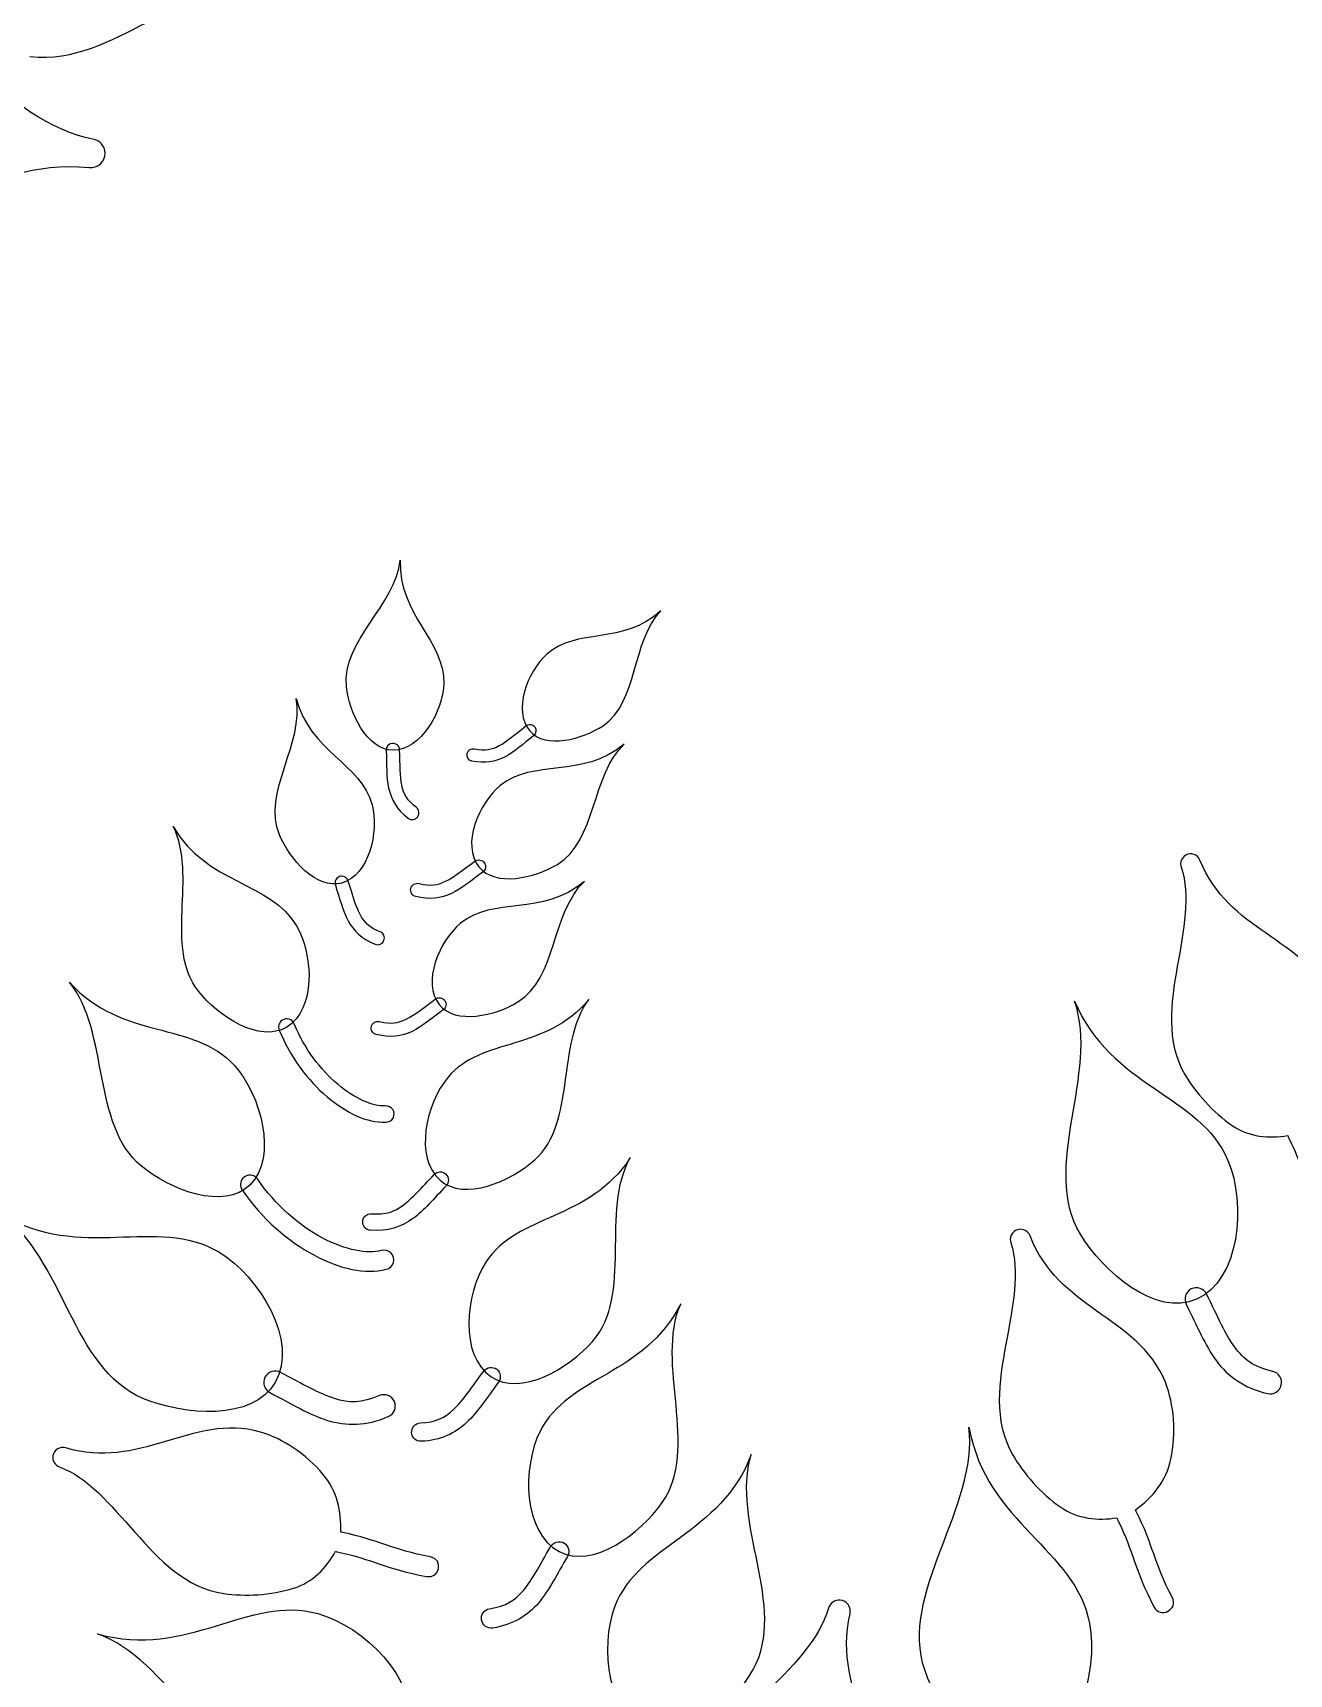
# Model space of a CAD drawing. Extents: x 5.1 to 86.3, y 5.1 to 86.3.
# Drawn here: x 50.49 to 55.47, y 69.31 to 75.82 of the extents above; entities that cross this region are included whole.
import ezdxf

# ---------------------------------------------------------------- set-up
doc = ezdxf.new("R2010")
doc.units = 0
doc.layers.add('View004', color=7, linetype='CONTINUOUS')

msp = doc.modelspace()

# ---------------------------------------------------------------- linework, layer by layer
at = {"layer": 'View004', "color": 1}
for p, q in [((50.777057, 75.346277), (50.777057, 75.346251)), ((52.48173, 73.069073), (52.48173, 73.069073)), ((51.918008, 73.003761), (51.918008, 73.003761)), ((52.461682, 73.053648), (52.461682, 73.053648)), ((51.919264, 72.976724), (51.919264, 72.976724)), ((55.064381, 72.560255), (55.064406, 72.560291)), ((52.259537, 72.514297), (52.259537, 72.514297)), ((52.281636, 72.529924), (52.281636, 72.529924)), ((51.707493, 72.475147), (51.707493, 72.475147)), ((51.716168, 72.449509), (51.716168, 72.449509)), ((52.102978, 71.967569), (52.102978, 71.967569)), ((52.125022, 71.983274), (52.125022, 71.983274)), ((51.479456, 71.905108), (51.479446, 71.905102)), ((51.497933, 71.878036), (51.497933, 71.878036)), ((51.324285, 71.278783), (51.324275, 71.278773)), ((51.352201, 71.252246), (51.352201, 71.252246)), ((52.106012, 71.270622), (52.106012, 71.270622)), ((52.129285, 71.294446), (52.129285, 71.294446)), ((54.389264, 71.070669), (54.38926, 71.07071)), ((55.086294, 70.838991), (55.086294, 70.838991)), ((55.107157, 70.798178), (55.107157, 70.798178)), ((51.41131, 70.488664), (51.41131, 70.488664)), ((51.45225, 70.46805), (51.45225, 70.46805)), ((52.308555, 70.491074), (52.308555, 70.491074)), ((52.330923, 70.520462), (52.330923, 70.520462)), ((50.570243, 70.176859), (50.570259, 70.17684)), ((52.598299, 69.830896), (52.598299, 69.830896)), ((52.578078, 69.79722), (52.578078, 69.79722)), ((53.693361, 69.604495), (53.693415, 69.604496))]:
    msp.add_line(p, q, dxfattribs=at)
for points in [[(50.479079, 75.728247), (50.655587, 75.709901), (50.799195, 75.791396), (50.942514, 75.863777)], [(50.72901, 75.401313), (50.561292, 75.429456), (50.404683, 75.559247), (50.239107, 75.68921)], [(50.713475, 75.287902), (50.747956, 75.284102), (50.77787, 75.311614), (50.777057, 75.346277)], [(50.777057, 75.346251), (50.776297, 75.373733), (50.756157, 75.396852), (50.72901, 75.401313)], [(50.167439, 75.15301), (50.331308, 75.235768), (50.495106, 75.311345), (50.713475, 75.287902)], [(51.734681, 73.228378), (51.713661, 73.409106), (51.931956, 73.553016), (51.947883, 73.730857)], [(51.947883, 73.730857), (51.941286, 73.511538), (52.125215, 73.411152), (52.120728, 73.242112)], [(52.982459, 73.5293), (52.829963, 73.392202), (52.647312, 73.462832), (52.529414, 73.357589)], [(52.752654, 73.073865), (52.894287, 73.167964), (52.865188, 73.410583), (52.982459, 73.5293)], [(52.529414, 73.357589), (52.451978, 73.288467), (52.393987, 73.132335), (52.461682, 73.053648)], [(51.919264, 72.976724), (51.815237, 72.977581), (51.746698, 73.125044), (51.734681, 73.228378)], [(52.120728, 73.242112), (52.117783, 73.131086), (52.030325, 72.97581), (51.919264, 72.976724)], [(51.469257, 72.640391), (51.399137, 72.808282), (51.569192, 73.006888), (51.535379, 73.18221)], [(51.535379, 73.18221), (51.589616, 72.969601), (51.794116, 72.923922), (51.836494, 72.760218)], [(52.34087, 72.994658), (52.370323, 73.010442), (52.402557, 73.038476), (52.446271, 73.073068)], [(52.446271, 73.073068), (52.451472, 73.077319), (52.458168, 73.079291), (52.464842, 73.078539)], [(52.461682, 73.053648), (52.525089, 72.979945), (52.671673, 73.020061), (52.752654, 73.073865)], [(52.464842, 73.078539), (52.471517, 73.077787), (52.477606, 73.074374), (52.48173, 73.069073)], [(52.48173, 73.069073), (52.4901, 73.058191), (52.4881, 73.04259), (52.477255, 73.034172)], [(51.918008, 73.003761), (51.903334, 73.003078), (51.891973, 72.990661), (51.892592, 72.975985)], [(51.937412, 72.996508), (51.932185, 73.001441), (51.925189, 73.004056), (51.918008, 73.003761)], [(52.8368, 73.000406), (52.667857, 72.860397), (52.47562, 72.943775), (52.34504, 72.836333)], [(52.477255, 73.034172), (52.43478, 73.00057), (52.402049, 72.970569), (52.364672, 72.950563)], [(52.571495, 72.523381), (52.726972, 72.617887), (52.70631, 72.878532), (52.8368, 73.000406)], [(51.892592, 72.975985), (51.8945, 72.918066), (51.892613, 72.870595), (51.902104, 72.826237)], [(51.945778, 72.977558), (51.945655, 72.984743), (51.942639, 72.991576), (51.937412, 72.996508)], [(51.954574, 72.837269), (51.94711, 72.872237), (51.947733, 72.917942), (51.945778, 72.977558)], [(52.232611, 72.933698), (52.219135, 72.936595), (52.210559, 72.949867), (52.213456, 72.963343)], [(52.213456, 72.963343), (52.216353, 72.976819), (52.229626, 72.985395), (52.243102, 72.982498)], [(52.364672, 72.950563), (52.32732, 72.930529), (52.28439, 72.922475), (52.232611, 72.933698)], [(52.243102, 72.982498), (52.28546, 72.973318), (52.311422, 72.978868), (52.34087, 72.994658)], [(51.902104, 72.826237), (51.911554, 72.78188), (51.934645, 72.741247), (51.979597, 72.706706)], [(52.01221, 72.749003), (51.975437, 72.777258), (51.962027, 72.802301), (51.954574, 72.837269)], [(52.34504, 72.836333), (52.259275, 72.765767), (52.190551, 72.601338), (52.259537, 72.514297)], [(51.836494, 72.760218), (51.864329, 72.652698), (51.823161, 72.479305), (51.716168, 72.449509)], [(52.017052, 72.711548), (52.026058, 72.723228), (52.02389, 72.739997), (52.01221, 72.749003)], [(51.147675, 72.020026), (51.011091, 72.192924), (51.144564, 72.48005), (51.047894, 72.673466)], [(51.047894, 72.673466), (51.180555, 72.443235), (51.433951, 72.45673), (51.536815, 72.279658)], [(51.979597, 72.706706), (51.991277, 72.697701), (52.008046, 72.699868), (52.017052, 72.711548)], [(51.716168, 72.449509), (51.615951, 72.4216), (51.509349, 72.544396), (51.469257, 72.640391)], [(55.064406, 72.560291), (55.047815, 72.550783), (55.040261, 72.530848), (55.046447, 72.512737)], [(55.121062, 72.540472), (55.112048, 72.562854), (55.085357, 72.572149), (55.064381, 72.560255)], [(51.728145, 72.473536), (51.721759, 72.476833), (51.714313, 72.477414), (51.707493, 72.475147)], [(52.127832, 72.456431), (52.160002, 72.472037), (52.195671, 72.500622), (52.243897, 72.535723)], [(52.275348, 72.492804), (52.228489, 72.458708), (52.192204, 72.428041), (52.151382, 72.408262)], [(52.243897, 72.535723), (52.249641, 72.540043), (52.256884, 72.541863), (52.263988, 72.540772)], [(52.259537, 72.514297), (52.324154, 72.432768), (52.4826, 72.469345), (52.571495, 72.523381)], [(52.263988, 72.540772), (52.271091, 72.539681), (52.277454, 72.53577), (52.281636, 72.529924)], [(52.281636, 72.529924), (52.290116, 72.51793), (52.287305, 72.501336), (52.275348, 72.492804)], [(55.046447, 72.512737), (55.084325, 72.400679), (55.056251, 72.262016), (55.031019, 72.1178)], [(55.383244, 72.250109), (55.278648, 72.32335), (55.178475, 72.398911), (55.121062, 72.540472)], [(51.707493, 72.475147), (51.693579, 72.470437), (51.686089, 72.455366), (51.690738, 72.441431)], [(51.690738, 72.441431), (51.708569, 72.386292), (51.719867, 72.340147), (51.74124, 72.300136)], [(51.74142, 72.457633), (51.739318, 72.464506), (51.734531, 72.470239), (51.728145, 72.473536)], [(51.788622, 72.325231), (51.771791, 72.356777), (51.759766, 72.400877), (51.74142, 72.457633)], [(52.009464, 72.395918), (51.995182, 72.399595), (51.986584, 72.414155), (51.990262, 72.428438)], [(51.990262, 72.428438), (51.993939, 72.44272), (52.008499, 72.451318), (52.022782, 72.44764)], [(52.022782, 72.44764), (52.067673, 72.436001), (52.095669, 72.440817), (52.127832, 72.456431)], [(52.67854, 72.455692), (52.510088, 72.315093), (52.317561, 72.397799), (52.187357, 72.289902)], [(52.414903, 71.977742), (52.570049, 72.072791), (52.548477, 72.333362), (52.67854, 72.455692)], [(52.151382, 72.408262), (52.110584, 72.388452), (52.06434, 72.38169), (52.009464, 72.395918)], [(51.74124, 72.300136), (51.762575, 72.260115), (51.79599, 72.22744), (51.848734, 72.206659)], [(51.868396, 72.256318), (51.825249, 72.273317), (51.805443, 72.293682), (51.788622, 72.325231)], [(52.187357, 72.289902), (52.101838, 72.219037), (52.033688, 72.05437), (52.102978, 71.967569)], [(51.536815, 72.279658), (51.604378, 72.163359), (51.612977, 71.947713), (51.497933, 71.878036)], [(51.848734, 72.206659), (51.862447, 72.20123), (51.877965, 72.207945), (51.883395, 72.221658)], [(51.883395, 72.221658), (51.888824, 72.235371), (51.882109, 72.250889), (51.868396, 72.256318)], [(55.652418, 71.976244), (55.598929, 72.106847), (55.48784, 72.176866), (55.383244, 72.250109)], [(55.031019, 72.1178), (55.005787, 71.973584), (54.983914, 71.821462), (55.06148, 71.689429)], [(50.921603, 71.326172), (50.722478, 71.490857), (50.795943, 71.857139), (50.636141, 72.055822)], [(50.636141, 72.055822), (50.846092, 71.823852), (51.126745, 71.904714), (51.289155, 71.726519)], [(51.497933, 71.878036), (51.390175, 71.812771), (51.225769, 71.921168), (51.147675, 72.020026)], [(51.971476, 71.909244), (52.003591, 71.924962), (52.03916, 71.953671), (52.087264, 71.988941)], [(52.087264, 71.988941), (52.092992, 71.993281), (52.100229, 71.995127), (52.107337, 71.99406)], [(52.102978, 71.967569), (52.167879, 71.886267), (52.326197, 71.923396), (52.414903, 71.977742)], [(52.107337, 71.99406), (52.114444, 71.992993), (52.12082, 71.989105), (52.125022, 71.983274)], [(52.125022, 71.983274), (52.133544, 71.971309), (52.130792, 71.954706), (52.118864, 71.946132)], [(52.696631, 71.987208), (52.523279, 71.780221), (52.272096, 71.838414), (52.137936, 71.679367)], [(52.481543, 71.350934), (52.648709, 71.499858), (52.565786, 71.810714), (52.696631, 71.987208)], [(54.646363, 71.057041), (54.487442, 71.321023), (54.723334, 71.695746), (54.623408, 71.981138)], [(54.623408, 71.981138), (54.766756, 71.638315), (55.120655, 71.61226), (55.232062, 71.348446)], [(51.479446, 71.905102), (51.466829, 71.896373), (51.46209, 71.879975), (51.468105, 71.865862)], [(51.507249, 71.909514), (51.497798, 71.912368), (51.487561, 71.910746), (51.479456, 71.905108)], [(51.527956, 71.890459), (51.524327, 71.89964), (51.5167, 71.906659), (51.507249, 71.909514)], [(51.834005, 71.880771), (51.837632, 71.895066), (51.852162, 71.903714), (51.866457, 71.900087)], [(51.866457, 71.900087), (51.911388, 71.888604), (51.939368, 71.893517), (51.971476, 71.909244)], [(52.118864, 71.946132), (52.072125, 71.911872), (52.035947, 71.881079), (51.995194, 71.861158)], [(51.468105, 71.865862), (51.51194, 71.757408), (51.581815, 71.666111), (51.657966, 71.601675)], [(51.699931, 71.651127), (51.63188, 71.708721), (51.567483, 71.79261), (51.527956, 71.890459)], [(51.853321, 71.848318), (51.839025, 71.851946), (51.830377, 71.866475), (51.834005, 71.880771)], [(51.995194, 71.861158), (51.954466, 71.841205), (51.908246, 71.834282), (51.853321, 71.848318)], [(51.289155, 71.726519), (51.395827, 71.609483), (51.462743, 71.362421), (51.352201, 71.252246)], [(51.888259, 71.5651), (51.839884, 71.563566), (51.767982, 71.593533), (51.699931, 71.651127)], [(52.137936, 71.679367), (52.049817, 71.574906), (52.003181, 71.360636), (52.106012, 71.270622)], [(55.06148, 71.689429), (55.104116, 71.616857), (55.171396, 71.540074), (55.250454, 71.486796)], [(51.657966, 71.601675), (51.734107, 71.537234), (51.816116, 71.498292), (51.89054, 71.50065)], [(51.918481, 71.550662), (51.911883, 71.560728), (51.900236, 71.566292), (51.888259, 71.5651)], [(51.89054, 71.50065), (51.902571, 71.500308), (51.913795, 71.506682), (51.919666, 71.517189)], [(51.919666, 71.517189), (51.925536, 71.527696), (51.925079, 71.540596), (51.918481, 71.550662)], [(55.250454, 71.486796), (55.316179, 71.442503), (55.39435, 71.434554), (55.469405, 71.44793)], [(55.469405, 71.44793), (55.470317, 71.444282), (55.471533, 71.44071), (55.473281, 71.437419)], [(55.473281, 71.437419), (55.535844, 71.315161), (55.538603, 71.248025), (55.61637, 71.103287)], [(51.352201, 71.252246), (51.24866, 71.149049), (51.035455, 71.232009), (50.921603, 71.326172)], [(52.106012, 71.270622), (52.202331, 71.18631), (52.385963, 71.265784), (52.481543, 71.350934)], [(52.860966, 71.36012), (52.698373, 71.10872), (52.414017, 71.138558), (52.288027, 70.945254)], [(52.710898, 70.630596), (52.87459, 70.817254), (52.741001, 71.148066), (52.860966, 71.36012)], [(55.232062, 71.348446), (55.305236, 71.175175), (55.279061, 70.874508), (55.107157, 70.798178)], [(51.324275, 71.278773), (51.312441, 71.265433), (51.311479, 71.245257), (51.321975, 71.230491)], [(51.354291, 71.291033), (51.342932, 71.291899), (51.331879, 71.287387), (51.324285, 71.278783)], [(51.382578, 71.27434), (51.376069, 71.284019), (51.36565, 71.290168), (51.354291, 71.291033)], [(51.639045, 71.041975), (51.547416, 71.091024), (51.452902, 71.17141), (51.382578, 71.27434)], [(51.959475, 71.171325), (51.99494, 71.19736), (52.031757, 71.239881), (52.082324, 71.293078)], [(52.129924, 71.248123), (52.080789, 71.196446), (52.04369, 71.15127), (51.998679, 71.118261)], [(52.082324, 71.293078), (52.088315, 71.299583), (52.096677, 71.303396), (52.105516, 71.303653)], [(52.105516, 71.303653), (52.114356, 71.303911), (52.122926, 71.300591), (52.129285, 71.294446)], [(52.129285, 71.294446), (52.142214, 71.281814), (52.142499, 71.261107), (52.129924, 71.248123)], [(51.321975, 71.230491), (51.399948, 71.116414), (51.502574, 71.028875), (51.605105, 70.974002)], [(50.927519, 70.404812), (50.643371, 70.523986), (50.612428, 70.965692), (50.363244, 71.136984)], [(50.363244, 71.136984), (50.681387, 70.944991), (50.982364, 71.13297), (51.22807, 70.985872)], [(51.7992, 71.106877), (51.800477, 71.12498), (51.816187, 71.13862), (51.83429, 71.137343)], [(51.998679, 71.118261), (51.953706, 71.08522), (51.899241, 71.066761), (51.829666, 71.071787)], [(51.83429, 71.137343), (51.891206, 71.133232), (51.924018, 71.145281), (51.959475, 71.171325)], [(51.829666, 71.071787), (51.811563, 71.073064), (51.797923, 71.088774), (51.7992, 71.106877)], [(54.38926, 71.07071), (54.372236, 71.061172), (54.364332, 71.040896), (54.370465, 71.022359)], [(54.446917, 71.049921), (54.437934, 71.072851), (54.410787, 71.082601), (54.389264, 71.070669)], [(54.711638, 70.751017), (54.605611, 70.826789), (54.504121, 70.904887), (54.446917, 71.049921)], [(55.107157, 70.798178), (54.946141, 70.726682), (54.737227, 70.906104), (54.646363, 71.057041)], [(51.22807, 70.985872), (51.38945, 70.88926), (51.545894, 70.631169), (51.45225, 70.46805)], [(51.873142, 70.991036), (51.819286, 70.976803), (51.730675, 70.992925), (51.639045, 71.041975)], [(51.910876, 70.982129), (51.900802, 70.992066), (51.88626, 70.995498), (51.873142, 70.991036)], [(51.921094, 70.943741), (51.924889, 70.957399), (51.920951, 70.972193), (51.910876, 70.982129)], [(54.370465, 71.022359), (54.408024, 70.907626), (54.377989, 70.766388), (54.350842, 70.619457)], [(51.605105, 70.974002), (51.707628, 70.919121), (51.80996, 70.895227), (51.892816, 70.917122)], [(51.892816, 70.917122), (51.906402, 70.919825), (51.9173, 70.930083), (51.921094, 70.943741)], [(52.288027, 70.945254), (52.205276, 70.818294), (52.183129, 70.576133), (52.308555, 70.491074)], [(55.086294, 70.838991), (55.064145, 70.827666), (55.055316, 70.800567), (55.066544, 70.778368)], [(55.121293, 70.841389), (55.10978, 70.845336), (55.097161, 70.844472), (55.086294, 70.838991)], [(55.14746, 70.818022), (55.142241, 70.829018), (55.132807, 70.837442), (55.121293, 70.841389)], [(55.259223, 70.607844), (55.223237, 70.656542), (55.192205, 70.727459), (55.14746, 70.818022)], [(53.060749, 70.780355), (52.918171, 70.495626), (52.614079, 70.494017), (52.503424, 70.274973)], [(52.987157, 69.991628), (53.138445, 70.208042), (52.95865, 70.542191), (53.060749, 70.780355)], [(54.983657, 70.468882), (54.93035, 70.602695), (54.817665, 70.675243), (54.711638, 70.751017)], [(55.066544, 70.778368), (55.110028, 70.690387), (55.140348, 70.615864), (55.186033, 70.554104)], [(52.308555, 70.491074), (52.426037, 70.411402), (52.617306, 70.523871), (52.710898, 70.630596)], [(54.350842, 70.619457), (54.323672, 70.472524), (54.299861, 70.31749), (54.377731, 70.181982)], [(55.409888, 70.512075), (55.333402, 70.529906), (55.295193, 70.559138), (55.259223, 70.607844)], [(52.279427, 70.512562), (52.285134, 70.520536), (52.293818, 70.525871), (52.303511, 70.527358)], [(52.303511, 70.527358), (52.313204, 70.528845), (52.323087, 70.526359), (52.330923, 70.520462)], [(55.186033, 70.554104), (55.231655, 70.492317), (55.295705, 70.44582), (55.389204, 70.424023)], [(51.45225, 70.46805), (51.364537, 70.315261), (51.089984, 70.336672), (50.927519, 70.404812)], [(51.41131, 70.488664), (51.400125, 70.466444), (51.409005, 70.439362), (51.431176, 70.428078)], [(51.438138, 70.511269), (51.426516, 70.507655), (51.416843, 70.499505), (51.41131, 70.488664)], [(51.473054, 70.507866), (51.462349, 70.513656), (51.44976, 70.514884), (51.438138, 70.511269)], [(51.687372, 70.404261), (51.629572, 70.422307), (51.562647, 70.461209), (51.473054, 70.507866)], [(52.160808, 70.36184), (52.196293, 70.395323), (52.231021, 70.447131), (52.279427, 70.512562)], [(52.337933, 70.46957), (52.290897, 70.406007), (52.256219, 70.351237), (52.211179, 70.308781)], [(52.330923, 70.520462), (52.346871, 70.50832), (52.350005, 70.485571), (52.337933, 70.46957)], [(55.005499, 70.164313), (55.02668, 70.267681), (55.018867, 70.380526), (54.983657, 70.468882)], [(55.443572, 70.457707), (55.449284, 70.482022), (55.434203, 70.506364), (55.409888, 70.512075)], [(51.431176, 70.428078), (51.518226, 70.382761), (51.586705, 70.340527), (51.660046, 70.317669)], [(51.865514, 70.415957), (51.793261, 70.385175), (51.745163, 70.386199), (51.687372, 70.404261)], [(51.924805, 70.391975), (51.915054, 70.41497), (51.888509, 70.425707), (51.865514, 70.415957)], [(55.389204, 70.424023), (55.413519, 70.418311), (55.43786, 70.433392), (55.443572, 70.457707)], [(51.660046, 70.317669), (51.733352, 70.294752), (51.812499, 70.295057), (51.900824, 70.332684)], [(51.900824, 70.332684), (51.923819, 70.342435), (51.934555, 70.36898), (51.924805, 70.391975)], [(52.027667, 70.307396), (52.090864, 70.310622), (52.125334, 70.32835), (52.160808, 70.36184)], [(51.393601, 70.271433), (51.258194, 70.311219), (51.134132, 70.268165), (51.011608, 70.232224)], [(51.641663, 70.104164), (51.57476, 70.182984), (51.48302, 70.245173), (51.393601, 70.271433)], [(51.993198, 70.269089), (51.992138, 70.289186), (52.00757, 70.306337), (52.027667, 70.307396)], [(52.031505, 70.23462), (52.011408, 70.23356), (51.994258, 70.248993), (51.993198, 70.269089)], [(52.211179, 70.308781), (52.166184, 70.266295), (52.108758, 70.238563), (52.031505, 70.23462)], [(52.503424, 70.274973), (52.430744, 70.131106), (52.435564, 69.872518), (52.578078, 69.79722)], [(54.029021, 69.32748), (53.925338, 69.633302), (54.243854, 69.974618), (54.204303, 70.290787)], [(54.204303, 70.290787), (54.27534, 69.906305), (54.626874, 69.80811), (54.682644, 69.512018)], [(50.621095, 70.208779), (50.597983, 70.215695), (50.574058, 70.200669), (50.570243, 70.176859)], [(51.011608, 70.232224), (50.889084, 70.196269), (50.767513, 70.165215), (50.621095, 70.208779)], [(50.570259, 70.17684), (50.567295, 70.157946), (50.578178, 70.139592), (50.596183, 70.133124)], [(50.596183, 70.133124), (50.707361, 70.09273), (50.79813, 69.984211), (50.895009, 69.874442)], [(53.341057, 70.182266), (53.219567, 69.861776), (52.894132, 69.826755), (52.799631, 69.580093)], [(53.348622, 69.329665), (53.486919, 69.57796), (53.257811, 69.916069), (53.341057, 70.182266)], [(54.377731, 70.181982), (54.420526, 70.107502), (54.488439, 70.028478), (54.5686, 69.97333)], [(54.865146, 69.963048), (54.93309, 70.011354), (54.987833, 70.078117), (55.005499, 70.164313)], [(51.712016, 69.874272), (51.715816, 69.955868), (51.697447, 70.038436), (51.641663, 70.104164)], [(52.578078, 69.79722), (52.711566, 69.72669), (52.900657, 69.867889), (52.987157, 69.991628)], [(54.5686, 69.97333), (54.635244, 69.927479), (54.714941, 69.918595), (54.791669, 69.931522)], [(54.86849, 69.956664), (54.867578, 69.958944), (54.866438, 69.961072), (54.865146, 69.963048)], [(55.010541, 69.615925), (54.937208, 69.755591), (54.935863, 69.821726), (54.86849, 69.956664)], [(50.895009, 69.874442), (50.991887, 69.764672), (51.097043, 69.652592), (51.248606, 69.630723)], [(51.719008, 69.87298), (51.716728, 69.873616), (51.714372, 69.874044), (51.712016, 69.874272)], [(52.067629, 69.776544), (51.9156, 69.804421), (51.863788, 69.843363), (51.719008, 69.87298)], [(54.791669, 69.931522), (54.792581, 69.927798), (54.793797, 69.92415), (54.795545, 69.920753)], [(54.795545, 69.920753), (54.858192, 69.79537), (54.86035, 69.726826), (54.938295, 69.57835)], [(52.436952, 69.643372), (52.470562, 69.682906), (52.501235, 69.741725), (52.54478, 69.81654)], [(52.54478, 69.81654), (52.549884, 69.825636), (52.558442, 69.832288), (52.568516, 69.83499)], [(52.568516, 69.83499), (52.578589, 69.837692), (52.589327, 69.836216), (52.598299, 69.830896)], [(52.598299, 69.830896), (52.616574, 69.819919), (52.622539, 69.796235), (52.611644, 69.777911)], [(51.524881, 69.651775), (51.600524, 69.675449), (51.655548, 69.731537), (51.691966, 69.798515)], [(51.691966, 69.798515), (51.695386, 69.796995), (51.698882, 69.795703), (51.702606, 69.795019)], [(51.702606, 69.795019), (51.837162, 69.767537), (51.891322, 69.727766), (52.052931, 69.698116)], [(52.052931, 69.698116), (52.106177, 69.686891), (52.121323, 69.767725), (52.067629, 69.776544)], [(52.611644, 69.777911), (52.569328, 69.705231), (52.539054, 69.643287), (52.496389, 69.593152)], [(50.747203, 69.470733), (51.104479, 69.368606), (51.345833, 69.628743), (51.621453, 69.551008)], [(51.248606, 69.630723), (51.331913, 69.6187), (51.433899, 69.623275), (51.524881, 69.651775)], [(52.302547, 69.570293), (52.36898, 69.581071), (52.403354, 69.603831), (52.436952, 69.643372)], [(54.938295, 69.57835), (54.962805, 69.528517), (55.037265, 69.567247), (55.010541, 69.615925)], [(51.621453, 69.551008), (51.802481, 69.499955), (52.020967, 69.291749), (51.973232, 69.109819)], [(52.270573, 69.525777), (52.26711, 69.546899), (52.281425, 69.566829), (52.302547, 69.570293)], [(52.496389, 69.593152), (52.453775, 69.542991), (52.396299, 69.506979), (52.315089, 69.493803)], [(52.799631, 69.580093), (52.737561, 69.418087), (52.771037, 69.141728), (52.931881, 69.076706)], [(53.647283, 69.572402), (53.611646, 69.44656), (53.49925, 69.337767), (53.385963, 69.222134)], [(53.693415, 69.604496), (53.67234, 69.606244), (53.652975, 69.592777), (53.647283, 69.572402)], [(53.732637, 69.550976), (53.738413, 69.577013), (53.71993, 69.6022), (53.693361, 69.604495)], [(53.789789, 69.122208), (53.740321, 69.254443), (53.696333, 69.386018), (53.732637, 69.550976)], [(52.315089, 69.493803), (52.293967, 69.49034), (52.274036, 69.504655), (52.270573, 69.525777)], [(54.682644, 69.512018), (54.719278, 69.317546), (54.628296, 69.010886), (54.438432, 68.966267)], [(51.483292, 68.911577), (51.177868, 68.952307), (51.032507, 69.370556), (50.747203, 69.470733)], [(52.931881, 69.076706), (53.082538, 69.015802), (53.26955, 69.187699), (53.348622, 69.329665)], [(54.438432, 68.966267), (54.260592, 68.924473), (54.088301, 69.152622), (54.029021, 69.32748)]]:
    msp.add_open_spline(points, degree=3, dxfattribs=at)

doc.saveas('drawing.dxf')
